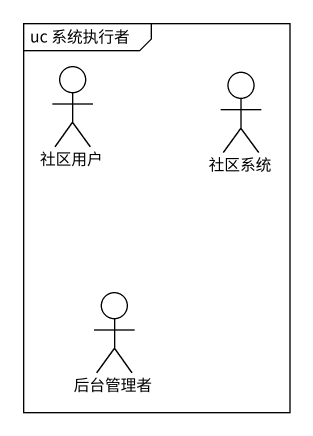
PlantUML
@startuml
mainframe uc 系统执行者
actor 社区用户
actor 社区系统
actor 后台管理者
@enduml
